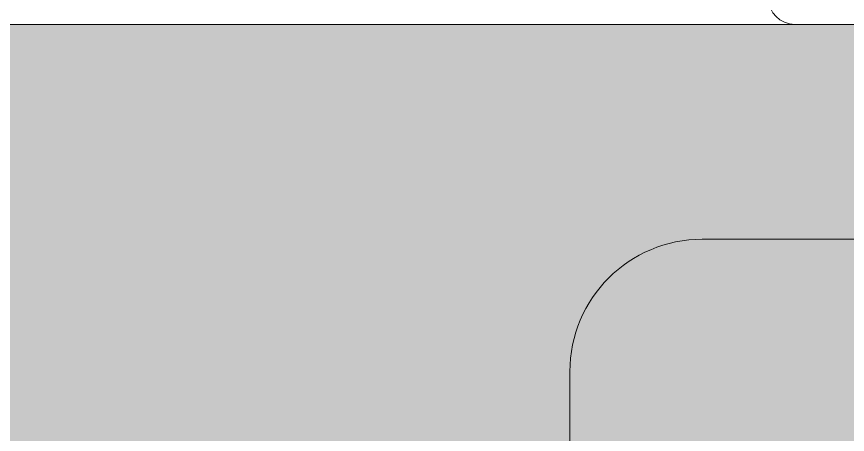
# Model space of a CAD drawing. Header units: metres. Extents: x 113 to 2416, y -346 to 476.
# Drawn here: x 213.625 to 214.881, y -148.049 to -147.417 of the extents above; entities that cross this region are included whole.
import ezdxf

# ---------------------------------------------------------------- set-up
doc = ezdxf.new("R2010")
doc.units = ezdxf.units.M
doc.linetypes.add('0', pattern=[0])
doc.layers.get('0').update_dxf_attribs({"color": 250, "linetype": '0', "lineweight": 20})
for name, color, linetype, lineweight in [('A-DOOR', 35, 'Continuous', 5), ('A-WALL', 250, 'Continuous', 20), ('baños', 140, 'Continuous', 0), ('SE-3', 253, 'Continuous', 5)]:
    doc.layers.add(name, color=color, linetype=linetype, lineweight=lineweight)
doc.styles.get("Standard").update_dxf_attribs({"font": 'arial.ttf', "height": 0.1875})

# ---------------------------------------------------------------- blocks, each defined once
blk = doc.blocks.new('PL BASE 2N NASAS 09')
at = {"layer": 'A-DOOR'}
blk.add_line((163.1575, -5.4117), (164.8375, -5.4117), dxfattribs=at)
at = {"layer": 'A-WALL'}
blk.add_line((164.8375, -5.4117), (165.0575, -5.4117), dxfattribs=at)
blk.add_arc((164.8375, -5.3717), 0.04, 180, 270, dxfattribs=at)
at = {"layer": 'baños'}
for p, q in [((164.6975, -5.7367, 0), (165.0975, -5.7367, 0)), ((164.4975, -5.9367, 0), (164.4975, -7.1367, 0))]:
    blk.add_line(p, q, dxfattribs=at)
blk.add_arc((164.6975, -5.9367, 0), 0.2, 90, 180, dxfattribs=at)
at = {"layer": 'baños', "linetype": 'Continuous', "flags": 8}
for tag, p in [('MODELNUMBER', (167.1329, -5.6306, 0)), ('TRADENAME', (167.1329, -5.6307, 0)), ('PRODUCT', (167.1329, -5.6307, 0)), ('MATERIAL', (167.1329, -5.6307, 0)), ('MODELNUMBER', (168.3076, -5.6306, 0)), ('TRADENAME', (168.3076, -5.6307, 0)), ('PRODUCT', (168.3076, -5.6307, 0)), ('MATERIAL', (168.3076, -5.6307, 0))]:
    blk.add_attdef(tag, p, '', height=0.0000254, rotation=180.0001, dxfattribs=at)
at = {"layer": 'baños', "linetype": 'Continuous'}
for tag, p, rotation in [('MODELNUMBER', (169.2428, -19.7065), 180.0001), ('TRADENAME', (169.2428, -19.7064), 180.0001), ('MATERIAL', (169.243, -19.7063), 180.0001), ('PRODUCT', (169.243, -19.7064), 180.0001), ('MODELNUMBER', (169.9524, -19.7065), 179.9999), ('MATERIAL', (169.9524, -19.7063), 179.9999), ('TRADENAME', (169.9524, -19.7064), 179.9999), ('PRODUCT', (169.9524, -19.7064), 179.9999)]:
    blk.add_attdef(tag, p, '', height=0.0000254, rotation=rotation, dxfattribs=at)
blk = doc.blocks.new('PL MUEBLES 2N NASAS 09')
blk.add_blockref('PL BASE 2N NASAS 09', (49.9143, 62.717))

msp = doc.modelspace()

# ---------------------------------------------------------------- hatches: boundary and pattern name
at = {"layer": 'SE-3', "true_color": 0xffc78f, "transparency": 33554483}
h = msp.add_hatch(color=31, dxfattribs=at)
h.dxf.hatch_style = 1
edge = h.paths.add_edge_path()
edge.add_arc((212.9018, -147.4687), 0.04, 90, 180, ccw=False)
edge.add_line((212.9018, -147.4287), (213.1218, -147.4287))
edge.add_line((213.1218, -147.4287), (213.1209, -147.4287))
edge.add_line((213.1209, -147.4287), (213.1192, -147.4287))
edge.add_line((213.1192, -147.4287), (213.7971, -147.4289))
edge.add_line((213.7971, -147.4289), (213.7989, -147.4287))
edge.add_line((213.7989, -147.4287), (213.8018, -147.4287))
edge.add_line((213.8018, -147.4287), (214.1219, -147.4287))
edge.add_line((214.1219, -147.4287), (214.1228, -147.4287))
edge.add_line((214.1228, -147.4287), (214.1242, -147.4287))
edge.add_line((214.1242, -147.4287), (214.7971, -147.4289))
edge.add_line((214.7971, -147.4289), (214.8006, -147.4287))
edge.add_line((214.8006, -147.4287), (214.8018, -147.4287))
edge.add_line((214.8018, -147.4287), (215.0218, -147.4287))
edge.add_arc((215.0218, -147.4687), 0.04, 0, 90, ccw=False)
edge.add_line((215.0618, -147.4687), (215.0618, -149.3587))
edge.add_line((215.0618, -149.3587), (215.0618, -149.5281))
edge.add_line((215.0618, -149.5281), (214.5829, -149.5281))
edge.add_line((214.5829, -149.5281), (214.5918, -149.5287))
edge.add_line((214.5918, -149.5287), (215.0618, -149.5287))
edge.add_line((215.0618, -149.5287), (215.0618, -149.5987))
edge.add_line((215.0618, -149.5987), (215.0618, -150.9087))
edge.add_arc((214.9918, -150.9087), 0.07, -90, 0, ccw=False)
edge.add_line((214.9918, -150.9787), (213.9318, -150.9787))
edge.add_arc((213.9318, -150.9087), 0.07, 180, 270, ccw=False)
edge.add_line((213.8618, -150.9087), (213.8618, -149.7238))
edge.add_arc((213.8297, -149.7127), 0.034, 340.9452, 446.4109)
edge.add_line((213.8318, -149.6787), (213.7918, -149.6787))
edge.add_arc((213.7918, -149.7087), 0.03, 89.9997, 180)
edge.add_line((213.7618, -149.7087), (213.7618, -150.9087))
edge.add_arc((213.6918, -150.9087), 0.07, -90, 0, ccw=False)
edge.add_line((213.6918, -150.9787), (212.9318, -150.9787))
edge.add_arc((212.9318, -150.9087), 0.07, 180, 270, ccw=False)
edge.add_line((212.8618, -150.9087), (212.8618, -149.8187))
edge.add_arc((212.9018, -149.8187), 0.04, 92.0312, 179.8907, ccw=False)
edge.add_line((212.9004, -149.7788), (212.9332, -149.7787))
edge.add_arc((212.9318, -149.7487), 0.03, 272.6025, 353.2559)
edge.add_line((212.9616, -149.7523), (212.9618, -149.7085))
edge.add_arc((212.9318, -149.7087), 0.03, 0.4187, 89.9992)
edge.add_line((212.9318, -149.6787), (212.9018, -149.6787))
edge.add_arc((212.9018, -149.6387), 0.04, 180, 270, ccw=False)
edge.add_line((212.8618, -149.6387), (212.8618, -148.5187))
edge.add_arc((212.8218, -148.5187), 0.04, 0, 90)
edge.add_line((212.8218, -148.4787), (212.7518, -148.4787))
edge.add_arc((212.7518, -148.5187), 0.04, 90, 180)
edge.add_line((212.7118, -148.5187), (212.7118, -147.5387))
edge.add_arc((212.7518, -147.5387), 0.04, 180, 270)
edge.add_line((212.7518, -147.5787), (212.8253, -147.5786))
edge.add_arc((212.8218, -147.5387), 0.04, 275.0241, 360)
edge.add_line((212.8618, -147.5387), (212.8618, -147.4687))

# ---------------------------------------------------------------- block references
msp.add_blockref('PL MUEBLES 2N NASAS 09', (0.05, -204.734))

doc.saveas('drawing.dxf')
